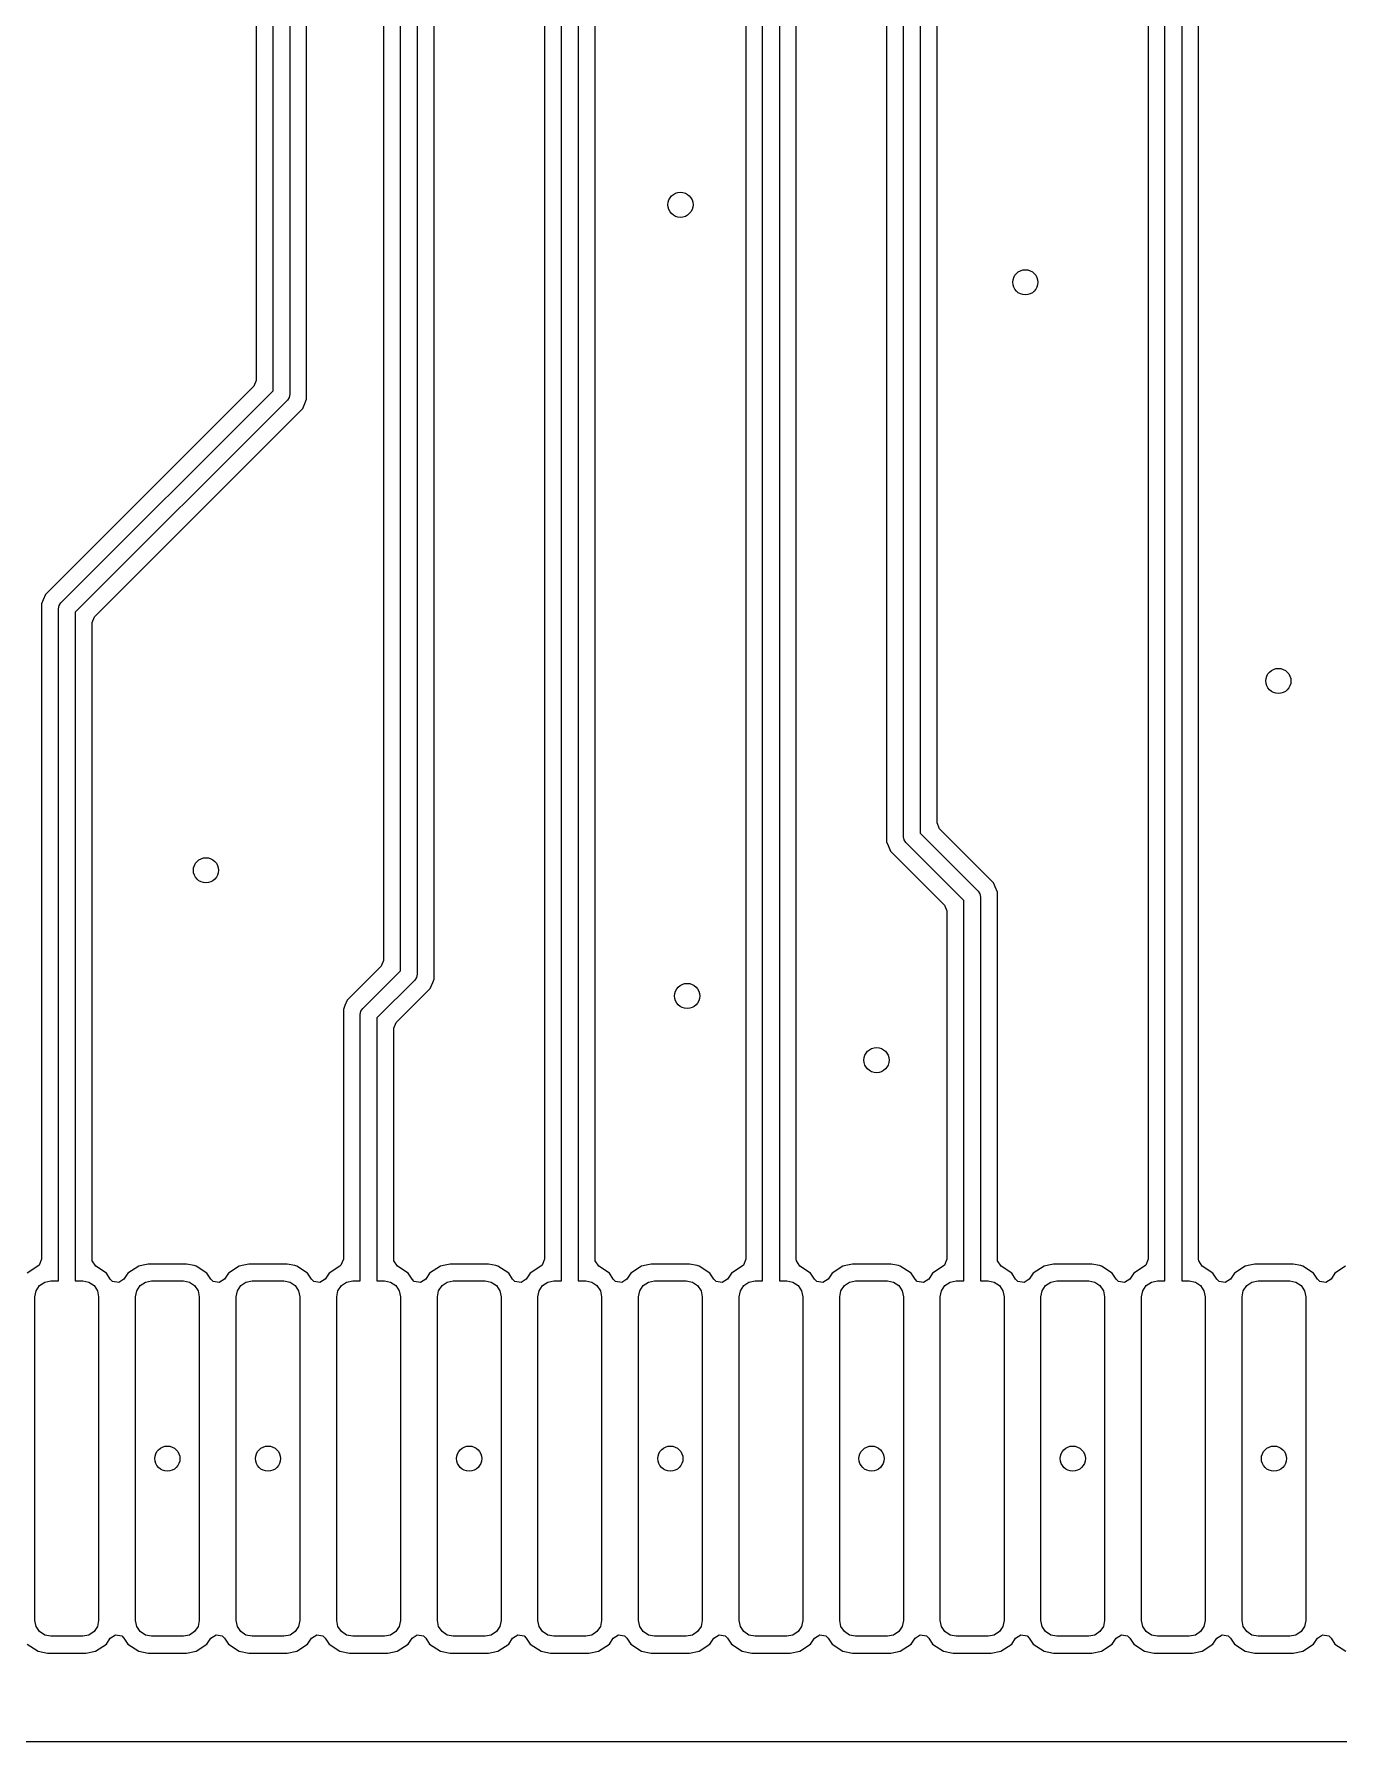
# Model space of a CAD drawing. Extents: x 114.9 to 199.6, y -137.1 to -76.7.
# Drawn here: x 183.96 to 191.74, y -137.15 to -126.96 of the extents above; entities that cross this region are included whole.
import ezdxf

# ---------------------------------------------------------------- set-up
doc = ezdxf.new("R2010")
doc.units = 0
doc.layers.add('BLACK', color=7, linetype='CONTINUOUS')

msp = doc.modelspace()

# ---------------------------------------------------------------- linework, layer by layer
at = {"layer": 'BLACK', "linetype": 'CONTINUOUS'}
for p, q in [((185.2795, -108.900062), (185.2795, -129.027363)), ((185.38, -129.089289), (185.38, -108.93)), ((185.48, -108.95071), (185.48, -129.11)), ((185.5805, -129.139936), (185.5805, -109.012634)), ((186.14, -132.549289), (186.14, -110.01765)), ((186.24, -110.017502), (186.24, -132.57)), ((186.0395, -110.051473), (186.0395, -132.487363)), ((186.3405, -132.599936), (186.3405, -110.050444)), ((186.9995, -112.460062), (186.9995, -134.270767)), ((187.1, -134.4), (187.1, -112.49)), ((187.2, -112.51071), (187.2, -134.4)), ((187.3005, -134.270767), (187.3005, -112.572634)), ((188.1995, -113.690062), (188.1995, -134.270767)), ((188.3, -134.4), (188.3, -113.72)), ((188.4, -113.74071), (188.4, -134.4)), ((189.0395, -113.780062), (189.0395, -131.779936)), ((188.5005, -134.270767), (188.5005, -113.802634)), ((189.14, -131.75), (189.14, -113.81)), ((189.24, -113.83071), (189.24, -131.72929)), ((189.3405, -131.667364), (189.3405, -113.892635)), ((190.5995, -126.720065), (190.5995, -134.270767)), ((190.7, -134.4), (190.7, -126.75)), ((190.8, -126.77071), (190.8, -134.4)), ((190.9005, -134.270767), (190.9005, -126.832635)), ((185.265148, -129.062011), (184.022413, -130.304746)), ((185.2795, -129.027363), (185.265148, -129.062011)), ((184.114645, -130.354645), (185.38, -129.089289)), ((185.465355, -129.145356), (184.2, -130.41071)), ((185.476194, -129.129135), (185.465355, -129.145356)), ((185.48, -129.11), (185.476194, -129.129134)), ((185.476194, -129.129134), (185.476194, -129.129135)), ((185.565871, -129.175252), (185.5805, -129.139936)), ((184.314852, -130.437987), (185.557585, -129.195254)), ((185.557585, -129.195254), (185.557587, -129.195252)), ((185.557587, -129.195252), (185.565871, -129.175252)), ((184.00899, -130.337151), (183.9995, -130.360064)), ((183.9995, -130.360064), (183.9995, -130.360065)), ((183.9995, -130.360065), (183.9995, -134.270767)), ((184.022413, -130.304746), (184.00899, -130.337149)), ((184.00899, -130.337149), (184.00899, -130.337151)), ((184.1, -130.39), (184.103806, -130.370866)), ((184.1, -134.4), (184.1, -130.39)), ((184.103806, -130.370866), (184.114645, -130.354645)), ((184.2, -130.41071), (184.2, -134.4)), ((184.3005, -130.472635), (184.314852, -130.437987)), ((184.3005, -134.270767), (184.3005, -130.472635)), ((189.354852, -131.702012), (189.3405, -131.667364)), ((189.677588, -132.024748), (189.354852, -131.702012)), ((189.0395, -131.779936), (189.04899, -131.802848)), ((189.04899, -131.802848), (189.062412, -131.835252)), ((189.143806, -131.769134), (189.14, -131.75)), ((189.154645, -131.785355), (189.143806, -131.769134)), ((189.5, -132.13071), (189.154645, -131.785355)), ((189.24, -131.72929), (189.585355, -132.074645)), ((189.062412, -131.835252), (189.062413, -131.835254)), ((189.062413, -131.835254), (189.385148, -132.157988)), ((189.683429, -132.038851), (189.677588, -132.024748)), ((189.585355, -132.074645), (189.596194, -132.090866)), ((189.596194, -132.090866), (189.6, -132.11)), ((189.6, -132.11), (189.6, -134.4)), ((189.687839, -132.049499), (189.683429, -132.038851)), ((189.68784, -132.049501), (189.687839, -132.049499)), ((189.700499, -132.080062), (189.68784, -132.049501)), ((189.7005, -132.080066), (189.700499, -132.080062)), ((189.7005, -134.270767), (189.7005, -132.080066)), ((189.385148, -132.157988), (189.3995, -132.192636)), ((189.3995, -132.192636), (189.3995, -134.270767)), ((189.5, -134.4), (189.5, -132.13071)), ((186.025148, -132.522011), (185.822413, -132.724746)), ((186.0395, -132.487363), (186.025148, -132.522011)), ((185.914645, -132.774645), (186.14, -132.549289)), ((186.225355, -132.605356), (186, -132.83071)), ((186.236194, -132.589134), (186.225355, -132.605356)), ((186.24, -132.57), (186.236194, -132.589134)), ((186.317587, -132.655252), (186.332162, -132.620064)), ((186.332162, -132.620064), (186.3405, -132.599936)), ((185.822413, -132.724746), (185.80899, -132.757149)), ((186.114852, -132.857987), (186.317585, -132.655254)), ((186.317585, -132.655254), (186.317587, -132.655252)), ((185.80899, -132.757151), (185.7995, -132.780064)), ((185.7995, -132.780064), (185.7995, -132.780065)), ((185.7995, -132.780065), (185.7995, -134.270767)), ((185.80899, -132.757149), (185.80899, -132.757151)), ((185.9, -132.81), (185.903806, -132.790866)), ((185.9, -134.4), (185.9, -132.81)), ((185.903806, -132.790866), (185.914645, -132.774645)), ((186, -132.83071), (186, -134.4)), ((186.1005, -132.892635), (186.114852, -132.857987)), ((186.1005, -134.270767), (186.1005, -132.892635)), ((183.977723, -134.311509), (183.914051, -134.354051)), ((183.985148, -134.305415), (183.977723, -134.311509)), ((183.9995, -134.270767), (183.985148, -134.305415)), ((184.301442, -134.280327), (184.3005, -134.270767)), ((184.322277, -134.311509), (184.301442, -134.280327)), ((184.385948, -134.354051), (184.322277, -134.311509)), ((184.409258, -134.388938), (184.385948, -134.354051)), ((184.514051, -134.354051), (184.490742, -134.388938)), ((184.578717, -134.310844), (184.514051, -134.354051)), ((184.578719, -134.310843), (184.578717, -134.310844)), ((184.57872, -134.310843), (184.578719, -134.310843)), ((184.606011, -134.305415), (184.57872, -134.310843)), ((184.635748, -134.2995), (184.606011, -134.305415)), ((184.864251, -134.2995), (184.635748, -134.2995)), ((184.864255, -134.2995), (184.864251, -134.2995)), ((184.909875, -134.308574), (184.864255, -134.2995)), ((184.921281, -134.310843), (184.909875, -134.308574)), ((184.985947, -134.35405), (184.921281, -134.310843)), ((185.009258, -134.388938), (184.985947, -134.35405)), ((185.114051, -134.354051), (185.090742, -134.388938)), ((185.178717, -134.310844), (185.114051, -134.354051)), ((185.178719, -134.310843), (185.178717, -134.310844)), ((185.17872, -134.310843), (185.178719, -134.310843)), ((185.206011, -134.305415), (185.17872, -134.310843)), ((185.235748, -134.2995), (185.206011, -134.305415)), ((185.464251, -134.2995), (185.235748, -134.2995)), ((185.464255, -134.2995), (185.464251, -134.2995)), ((185.509875, -134.308574), (185.464255, -134.2995)), ((185.521281, -134.310843), (185.509875, -134.308574)), ((185.585947, -134.35405), (185.521281, -134.310843)), ((185.609258, -134.388938), (185.585947, -134.35405)), ((185.714051, -134.354051), (185.690742, -134.388938)), ((185.777723, -134.311509), (185.714051, -134.354051)), ((185.785148, -134.305415), (185.777723, -134.311509)), ((185.7995, -134.270767), (185.785148, -134.305415)), ((186.101442, -134.280327), (186.1005, -134.270767)), ((186.122277, -134.311509), (186.101442, -134.280327)), ((186.185948, -134.354051), (186.122277, -134.311509)), ((186.209258, -134.388938), (186.185948, -134.354051)), ((186.314051, -134.354051), (186.290742, -134.388938)), ((186.378717, -134.310844), (186.314051, -134.354051)), ((186.378719, -134.310843), (186.378717, -134.310844)), ((186.37872, -134.310843), (186.378719, -134.310843)), ((186.406011, -134.305415), (186.37872, -134.310843)), ((186.435748, -134.2995), (186.406011, -134.305415)), ((186.664251, -134.2995), (186.435748, -134.2995)), ((186.664255, -134.2995), (186.664251, -134.2995)), ((186.709875, -134.308574), (186.664255, -134.2995)), ((186.721281, -134.310843), (186.709875, -134.308574)), ((186.785947, -134.35405), (186.721281, -134.310843)), ((186.809258, -134.388938), (186.785947, -134.35405)), ((186.914051, -134.354051), (186.890742, -134.388938)), ((186.977723, -134.311509), (186.914051, -134.354051)), ((186.985148, -134.305415), (186.977723, -134.311509)), ((186.9995, -134.270767), (186.985148, -134.305415)), ((187.301442, -134.280327), (187.3005, -134.270767)), ((187.322277, -134.311509), (187.301442, -134.280327)), ((187.385948, -134.354051), (187.322277, -134.311509)), ((187.409258, -134.388938), (187.385948, -134.354051)), ((187.514051, -134.354051), (187.490742, -134.388938)), ((187.578717, -134.310844), (187.514051, -134.354051)), ((187.578719, -134.310843), (187.578717, -134.310844)), ((187.57872, -134.310843), (187.578719, -134.310843)), ((187.606011, -134.305415), (187.57872, -134.310843)), ((187.635748, -134.2995), (187.606011, -134.305415)), ((187.864251, -134.2995), (187.635748, -134.2995)), ((187.864255, -134.2995), (187.864251, -134.2995)), ((187.909875, -134.308574), (187.864255, -134.2995)), ((187.921281, -134.310843), (187.909875, -134.308574)), ((187.985947, -134.35405), (187.921281, -134.310843)), ((188.009258, -134.388938), (187.985947, -134.35405)), ((188.114051, -134.354051), (188.090742, -134.388938)), ((188.177723, -134.311509), (188.114051, -134.354051)), ((188.185148, -134.305415), (188.177723, -134.311509)), ((188.1995, -134.270767), (188.185148, -134.305415)), ((188.501442, -134.280327), (188.5005, -134.270767)), ((188.522277, -134.311509), (188.501442, -134.280327)), ((188.585948, -134.354051), (188.522277, -134.311509)), ((188.609258, -134.388938), (188.585948, -134.354051)), ((188.714051, -134.354051), (188.690742, -134.388938)), ((188.778717, -134.310844), (188.714051, -134.354051)), ((188.778719, -134.310843), (188.778717, -134.310844)), ((188.77872, -134.310843), (188.778719, -134.310843)), ((188.806011, -134.305415), (188.77872, -134.310843)), ((188.835748, -134.2995), (188.806011, -134.305415)), ((189.064251, -134.2995), (188.835748, -134.2995)), ((189.064255, -134.2995), (189.064251, -134.2995)), ((189.109875, -134.308574), (189.064255, -134.2995)), ((189.121281, -134.310843), (189.109875, -134.308574)), ((189.185947, -134.35405), (189.121281, -134.310843)), ((189.209258, -134.388938), (189.185947, -134.35405)), ((189.314051, -134.354051), (189.290742, -134.388938)), ((189.377723, -134.311509), (189.314051, -134.354051)), ((189.385148, -134.305415), (189.377723, -134.311509)), ((189.3995, -134.270767), (189.385148, -134.305415)), ((189.701442, -134.280327), (189.7005, -134.270767)), ((189.722277, -134.311509), (189.701442, -134.280327)), ((189.785948, -134.354051), (189.722277, -134.311509)), ((189.809258, -134.388938), (189.785948, -134.354051)), ((189.914051, -134.354051), (189.890742, -134.388938)), ((189.978717, -134.310844), (189.914051, -134.354051)), ((189.978719, -134.310843), (189.978717, -134.310844)), ((189.97872, -134.310843), (189.978719, -134.310843)), ((190.006011, -134.305415), (189.97872, -134.310843)), ((190.035748, -134.2995), (190.006011, -134.305415)), ((190.264251, -134.2995), (190.035748, -134.2995)), ((190.264255, -134.2995), (190.264251, -134.2995)), ((190.309875, -134.308574), (190.264255, -134.2995)), ((190.321281, -134.310843), (190.309875, -134.308574)), ((190.385947, -134.35405), (190.321281, -134.310843)), ((190.409258, -134.388938), (190.385947, -134.35405)), ((190.514051, -134.354051), (190.490742, -134.388938)), ((190.577723, -134.311509), (190.514051, -134.354051)), ((190.585148, -134.305415), (190.577723, -134.311509)), ((190.5995, -134.270767), (190.585148, -134.305415)), ((190.901442, -134.280327), (190.9005, -134.270767)), ((190.922277, -134.311509), (190.901442, -134.280327)), ((190.985948, -134.354051), (190.922277, -134.311509)), ((191.009258, -134.388938), (190.985948, -134.354051)), ((191.114051, -134.354051), (191.090742, -134.388938)), ((191.178717, -134.310844), (191.114051, -134.354051)), ((191.178719, -134.310843), (191.178717, -134.310844)), ((191.17872, -134.310843), (191.178719, -134.310843)), ((191.206011, -134.305415), (191.17872, -134.310843)), ((191.235748, -134.2995), (191.206011, -134.305415)), ((191.464251, -134.2995), (191.235748, -134.2995)), ((191.464255, -134.2995), (191.464251, -134.2995)), ((191.509875, -134.308574), (191.464255, -134.2995)), ((191.521281, -134.310843), (191.509875, -134.308574)), ((191.585947, -134.35405), (191.521281, -134.310843)), ((191.609258, -134.388938), (191.585947, -134.35405)), ((191.714051, -134.354051), (191.690742, -134.388938)), ((191.777723, -134.311509), (191.714051, -134.354051)), ((183.96, -134.495), (183.967231, -134.458645)), ((183.967231, -134.458645), (183.987825, -134.427825)), ((183.987825, -134.427825), (184.018645, -134.407231)), ((184.018645, -134.407231), (184.055, -134.4)), ((184.055, -134.4), (184.1, -134.4)), ((184.2, -134.4), (184.245, -134.4)), ((184.245, -134.4), (184.281355, -134.407231)), ((184.281355, -134.407231), (184.312175, -134.427825)), ((184.312175, -134.427825), (184.332769, -134.458645)), ((184.332769, -134.458645), (184.34, -134.495)), ((184.422777, -134.402457), (184.409258, -134.388938)), ((184.45956, -134.409773), (184.422777, -134.402457)), ((184.490742, -134.388938), (184.45956, -134.409773)), ((184.56, -134.495), (184.567231, -134.458645)), ((184.567231, -134.458645), (184.587825, -134.427825)), ((184.587825, -134.427825), (184.618645, -134.407231)), ((184.618645, -134.407231), (184.655, -134.4)), ((184.655, -134.4), (184.845, -134.4)), ((184.845, -134.4), (184.881355, -134.407231)), ((184.881355, -134.407231), (184.912175, -134.427825)), ((184.912175, -134.427825), (184.932769, -134.458645)), ((184.932769, -134.458645), (184.94, -134.495)), ((185.022777, -134.402457), (185.009258, -134.388938)), ((185.05956, -134.409773), (185.022777, -134.402457)), ((185.090742, -134.388938), (185.05956, -134.409773)), ((185.16, -134.495), (185.167231, -134.458645)), ((185.167231, -134.458645), (185.187825, -134.427825)), ((185.187825, -134.427825), (185.218645, -134.407231)), ((185.218645, -134.407231), (185.255, -134.4)), ((185.255, -134.4), (185.445, -134.4)), ((185.445, -134.4), (185.481355, -134.407231)), ((185.481355, -134.407231), (185.512175, -134.427825)), ((185.512175, -134.427825), (185.532769, -134.458645)), ((185.532769, -134.458645), (185.54, -134.495)), ((185.622777, -134.402457), (185.609258, -134.388938)), ((185.65956, -134.409773), (185.622777, -134.402457)), ((185.690742, -134.388938), (185.65956, -134.409773)), ((185.76, -134.495), (185.767231, -134.458645)), ((185.767231, -134.458645), (185.787825, -134.427825)), ((185.787825, -134.427825), (185.818645, -134.407231)), ((185.818645, -134.407231), (185.855, -134.4)), ((185.855, -134.4), (185.9, -134.4)), ((186, -134.4), (186.045, -134.4)), ((186.045, -134.4), (186.081355, -134.407231)), ((186.081355, -134.407231), (186.112175, -134.427825)), ((186.112175, -134.427825), (186.132769, -134.458645)), ((186.132769, -134.458645), (186.14, -134.495)), ((186.222777, -134.402457), (186.209258, -134.388938)), ((186.25956, -134.409773), (186.222777, -134.402457)), ((186.290742, -134.388938), (186.25956, -134.409773)), ((186.36, -134.495), (186.367231, -134.458645)), ((186.367231, -134.458645), (186.387825, -134.427825)), ((186.387825, -134.427825), (186.418645, -134.407231)), ((186.418645, -134.407231), (186.455, -134.4)), ((186.455, -134.4), (186.645, -134.4)), ((186.645, -134.4), (186.681355, -134.407231)), ((186.681355, -134.407231), (186.712175, -134.427825)), ((186.712175, -134.427825), (186.732769, -134.458645)), ((186.732769, -134.458645), (186.74, -134.495)), ((186.822777, -134.402457), (186.809258, -134.388938)), ((186.85956, -134.409773), (186.822777, -134.402457)), ((186.890742, -134.388938), (186.85956, -134.409773)), ((186.96, -134.495), (186.967231, -134.458645)), ((186.967231, -134.458645), (186.987825, -134.427825)), ((186.987825, -134.427825), (187.018645, -134.407231)), ((187.018645, -134.407231), (187.055, -134.4)), ((187.055, -134.4), (187.1, -134.4)), ((187.2, -134.4), (187.245, -134.4)), ((187.245, -134.4), (187.281355, -134.407231)), ((187.281355, -134.407231), (187.312175, -134.427825)), ((187.312175, -134.427825), (187.332769, -134.458645)), ((187.332769, -134.458645), (187.34, -134.495)), ((187.422777, -134.402457), (187.409258, -134.388938)), ((187.45956, -134.409773), (187.422777, -134.402457)), ((187.490742, -134.388938), (187.45956, -134.409773)), ((187.56, -134.495), (187.567231, -134.458645)), ((187.567231, -134.458645), (187.587825, -134.427825)), ((187.587825, -134.427825), (187.618645, -134.407231)), ((187.618645, -134.407231), (187.655, -134.4)), ((187.655, -134.4), (187.845, -134.4)), ((187.845, -134.4), (187.881355, -134.407231)), ((187.881355, -134.407231), (187.912175, -134.427825)), ((187.912175, -134.427825), (187.932769, -134.458645)), ((187.932769, -134.458645), (187.94, -134.495)), ((188.022777, -134.402457), (188.009258, -134.388938)), ((188.05956, -134.409773), (188.022777, -134.402457)), ((188.090742, -134.388938), (188.05956, -134.409773)), ((188.16, -134.495), (188.167231, -134.458645)), ((188.167231, -134.458645), (188.187825, -134.427825)), ((188.187825, -134.427825), (188.218645, -134.407231)), ((188.218645, -134.407231), (188.255, -134.4)), ((188.255, -134.4), (188.3, -134.4)), ((188.4, -134.4), (188.445, -134.4)), ((188.445, -134.4), (188.481355, -134.407231)), ((188.481355, -134.407231), (188.512175, -134.427825)), ((188.512175, -134.427825), (188.532769, -134.458645)), ((188.532769, -134.458645), (188.54, -134.495)), ((188.622777, -134.402457), (188.609258, -134.388938)), ((188.65956, -134.409773), (188.622777, -134.402457)), ((188.690742, -134.388938), (188.65956, -134.409773)), ((188.76, -134.495), (188.767231, -134.458645)), ((188.767231, -134.458645), (188.787825, -134.427825)), ((188.787825, -134.427825), (188.818645, -134.407231)), ((188.818645, -134.407231), (188.855, -134.4)), ((188.855, -134.4), (189.045, -134.4)), ((189.045, -134.4), (189.081355, -134.407231)), ((189.081355, -134.407231), (189.112175, -134.427825)), ((189.112175, -134.427825), (189.132769, -134.458645)), ((189.132769, -134.458645), (189.14, -134.495)), ((189.222777, -134.402457), (189.209258, -134.388938)), ((189.25956, -134.409773), (189.222777, -134.402457)), ((189.290742, -134.388938), (189.25956, -134.409773)), ((189.36, -134.495), (189.367231, -134.458645)), ((189.367231, -134.458645), (189.387825, -134.427825)), ((189.387825, -134.427825), (189.418645, -134.407231)), ((189.418645, -134.407231), (189.455, -134.4)), ((189.455, -134.4), (189.5, -134.4)), ((189.6, -134.4), (189.645, -134.4)), ((189.645, -134.4), (189.681355, -134.407231)), ((189.681355, -134.407231), (189.712175, -134.427825)), ((189.712175, -134.427825), (189.732769, -134.458645)), ((189.732769, -134.458645), (189.74, -134.495)), ((189.822777, -134.402457), (189.809258, -134.388938)), ((189.85956, -134.409773), (189.822777, -134.402457)), ((189.890742, -134.388938), (189.85956, -134.409773)), ((189.96, -134.495), (189.967231, -134.458645)), ((189.967231, -134.458645), (189.987825, -134.427825)), ((189.987825, -134.427825), (190.018645, -134.407231)), ((190.018645, -134.407231), (190.055, -134.4)), ((190.055, -134.4), (190.245, -134.4)), ((190.245, -134.4), (190.281355, -134.407231)), ((190.281355, -134.407231), (190.312175, -134.427825)), ((190.312175, -134.427825), (190.332769, -134.458645)), ((190.332769, -134.458645), (190.34, -134.495)), ((190.422777, -134.402457), (190.409258, -134.388938)), ((190.45956, -134.409773), (190.422777, -134.402457)), ((190.490742, -134.388938), (190.45956, -134.409773)), ((190.56, -134.495), (190.567231, -134.458645)), ((190.567231, -134.458645), (190.587825, -134.427825)), ((190.587825, -134.427825), (190.618645, -134.407231)), ((190.618645, -134.407231), (190.655, -134.4)), ((190.655, -134.4), (190.7, -134.4)), ((190.8, -134.4), (190.845, -134.4)), ((190.845, -134.4), (190.881355, -134.407231)), ((190.881355, -134.407231), (190.912175, -134.427825)), ((190.912175, -134.427825), (190.932769, -134.458645)), ((190.932769, -134.458645), (190.94, -134.495)), ((191.022777, -134.402457), (191.009258, -134.388938)), ((191.05956, -134.409773), (191.022777, -134.402457)), ((191.090742, -134.388938), (191.05956, -134.409773)), ((191.16, -134.495), (191.167231, -134.458645)), ((191.167231, -134.458645), (191.187825, -134.427825)), ((191.187825, -134.427825), (191.218645, -134.407231)), ((191.218645, -134.407231), (191.255, -134.4)), ((191.255, -134.4), (191.445, -134.4)), ((191.445, -134.4), (191.481355, -134.407231)), ((191.481355, -134.407231), (191.512175, -134.427825)), ((191.512175, -134.427825), (191.532769, -134.458645)), ((191.532769, -134.458645), (191.54, -134.495)), ((191.622777, -134.402457), (191.609258, -134.388938)), ((191.65956, -134.409773), (191.622777, -134.402457)), ((191.690742, -134.388938), (191.65956, -134.409773)), ((183.96, -136.425), (183.96, -134.495)), ((184.34, -134.495), (184.34, -136.425)), ((184.56, -136.425), (184.56, -134.495)), ((184.94, -134.495), (184.94, -136.425)), ((185.16, -136.425), (185.16, -134.495)), ((185.54, -134.495), (185.54, -136.425)), ((185.76, -136.425), (185.76, -134.495)), ((186.14, -134.495), (186.14, -136.425)), ((186.36, -136.425), (186.36, -134.495)), ((186.74, -134.495), (186.74, -136.425)), ((186.96, -136.425), (186.96, -134.495)), ((187.34, -134.495), (187.34, -136.425)), ((187.56, -136.425), (187.56, -134.495)), ((187.94, -134.495), (187.94, -136.425)), ((188.16, -136.425), (188.16, -134.495)), ((188.54, -134.495), (188.54, -136.425)), ((188.76, -136.425), (188.76, -134.495)), ((189.14, -134.495), (189.14, -136.425)), ((189.36, -136.425), (189.36, -134.495)), ((189.74, -134.495), (189.74, -136.425)), ((189.96, -136.425), (189.96, -134.495)), ((190.34, -134.495), (190.34, -136.425)), ((190.56, -136.425), (190.56, -134.495)), ((190.94, -134.495), (190.94, -136.425)), ((191.16, -136.425), (191.16, -134.495)), ((191.54, -134.495), (191.54, -136.425)), ((183.967231, -136.461355), (183.96, -136.425)), ((183.987825, -136.492175), (183.967231, -136.461355)), ((184.018645, -136.512769), (183.987825, -136.492175)), ((184.312175, -136.492175), (184.281355, -136.512769)), ((184.332769, -136.461355), (184.312175, -136.492175)), ((184.34, -136.425), (184.332769, -136.461355)), ((184.567231, -136.461355), (184.56, -136.425)), ((184.587825, -136.492175), (184.567231, -136.461355)), ((184.618645, -136.512769), (184.587825, -136.492175)), ((184.912175, -136.492175), (184.881355, -136.512769)), ((184.932769, -136.461355), (184.912175, -136.492175)), ((184.94, -136.425), (184.932769, -136.461355)), ((185.167231, -136.461355), (185.16, -136.425)), ((185.187825, -136.492175), (185.167231, -136.461355)), ((185.218645, -136.512769), (185.187825, -136.492175)), ((185.512175, -136.492175), (185.481355, -136.512769)), ((185.532769, -136.461355), (185.512175, -136.492175)), ((185.54, -136.425), (185.532769, -136.461355)), ((185.767231, -136.461355), (185.76, -136.425)), ((185.787825, -136.492175), (185.767231, -136.461355)), ((185.818645, -136.512769), (185.787825, -136.492175)), ((186.112175, -136.492175), (186.081355, -136.512769)), ((186.132769, -136.461355), (186.112175, -136.492175)), ((186.14, -136.425), (186.132769, -136.461355)), ((186.367231, -136.461355), (186.36, -136.425)), ((186.387825, -136.492175), (186.367231, -136.461355)), ((186.418645, -136.512769), (186.387825, -136.492175)), ((186.712175, -136.492175), (186.681355, -136.512769)), ((186.732769, -136.461355), (186.712175, -136.492175)), ((186.74, -136.425), (186.732769, -136.461355)), ((186.967231, -136.461355), (186.96, -136.425)), ((186.987825, -136.492175), (186.967231, -136.461355)), ((187.018645, -136.512769), (186.987825, -136.492175)), ((187.312175, -136.492175), (187.281355, -136.512769)), ((187.332769, -136.461355), (187.312175, -136.492175)), ((187.34, -136.425), (187.332769, -136.461355)), ((187.567231, -136.461355), (187.56, -136.425)), ((187.587825, -136.492175), (187.567231, -136.461355)), ((187.618645, -136.512769), (187.587825, -136.492175)), ((187.912175, -136.492175), (187.881355, -136.512769)), ((187.932769, -136.461355), (187.912175, -136.492175)), ((187.94, -136.425), (187.932769, -136.461355)), ((188.167231, -136.461355), (188.16, -136.425)), ((188.187825, -136.492175), (188.167231, -136.461355)), ((188.218645, -136.512769), (188.187825, -136.492175)), ((188.512175, -136.492175), (188.481355, -136.512769)), ((188.532769, -136.461355), (188.512175, -136.492175)), ((188.54, -136.425), (188.532769, -136.461355)), ((188.767231, -136.461355), (188.76, -136.425)), ((188.787825, -136.492175), (188.767231, -136.461355)), ((188.818645, -136.512769), (188.787825, -136.492175)), ((189.112175, -136.492175), (189.081355, -136.512769)), ((189.132769, -136.461355), (189.112175, -136.492175)), ((189.14, -136.425), (189.132769, -136.461355)), ((189.367231, -136.461355), (189.36, -136.425)), ((189.387825, -136.492175), (189.367231, -136.461355)), ((189.418645, -136.512769), (189.387825, -136.492175)), ((189.712175, -136.492175), (189.681355, -136.512769)), ((189.732769, -136.461355), (189.712175, -136.492175)), ((189.74, -136.425), (189.732769, -136.461355)), ((189.967231, -136.461355), (189.96, -136.425)), ((189.987825, -136.492175), (189.967231, -136.461355)), ((190.018645, -136.512769), (189.987825, -136.492175)), ((190.312175, -136.492175), (190.281355, -136.512769)), ((190.332769, -136.461355), (190.312175, -136.492175)), ((190.34, -136.425), (190.332769, -136.461355)), ((190.567231, -136.461355), (190.56, -136.425)), ((190.587825, -136.492175), (190.567231, -136.461355)), ((190.618645, -136.512769), (190.587825, -136.492175)), ((190.912175, -136.492175), (190.881355, -136.512769)), ((190.932769, -136.461355), (190.912175, -136.492175)), ((190.94, -136.425), (190.932769, -136.461355)), ((191.167231, -136.461355), (191.16, -136.425)), ((191.187825, -136.492175), (191.167231, -136.461355)), ((191.218645, -136.512769), (191.187825, -136.492175)), ((191.512175, -136.492175), (191.481355, -136.512769)), ((191.532769, -136.461355), (191.512175, -136.492175)), ((191.54, -136.425), (191.532769, -136.461355)), ((183.914052, -136.565949), (183.978718, -136.609156)), ((183.978718, -136.609156), (183.97872, -136.609157)), ((183.97872, -136.609157), (184.035745, -136.6205)), ((184.055, -136.52), (184.018645, -136.512769)), ((184.245, -136.52), (184.055, -136.52)), ((184.281355, -136.512769), (184.245, -136.52)), ((184.264254, -136.620499), (184.32128, -136.609157)), ((184.32128, -136.609157), (184.385948, -136.565948)), ((184.385948, -136.565948), (184.409257, -136.531061)), ((184.409257, -136.531061), (184.440438, -136.510226)), ((184.440438, -136.510226), (184.47722, -136.517541)), ((184.47722, -136.517541), (184.490741, -136.531061)), ((184.490741, -136.531061), (184.514052, -136.565949)), ((184.514052, -136.565949), (184.578718, -136.609156)), ((184.578718, -136.609156), (184.57872, -136.609157)), ((184.57872, -136.609157), (184.635745, -136.6205)), ((184.655, -136.52), (184.618645, -136.512769)), ((184.845, -136.52), (184.655, -136.52)), ((184.881355, -136.512769), (184.845, -136.52)), ((184.864254, -136.620499), (184.92128, -136.609157)), ((184.92128, -136.609157), (184.985948, -136.565948)), ((184.985948, -136.565948), (185.009257, -136.531061)), ((185.009257, -136.531061), (185.040438, -136.510226)), ((185.040438, -136.510226), (185.07722, -136.517541)), ((185.07722, -136.517541), (185.090741, -136.531061)), ((185.090741, -136.531061), (185.114052, -136.565949)), ((185.114052, -136.565949), (185.178718, -136.609156)), ((185.178718, -136.609156), (185.17872, -136.609157)), ((185.17872, -136.609157), (185.235745, -136.6205)), ((185.255, -136.52), (185.218645, -136.512769)), ((185.445, -136.52), (185.255, -136.52)), ((185.481355, -136.512769), (185.445, -136.52)), ((185.464254, -136.620499), (185.52128, -136.609157)), ((185.52128, -136.609157), (185.585948, -136.565948)), ((185.585948, -136.565948), (185.609257, -136.531061)), ((185.609257, -136.531061), (185.640438, -136.510226)), ((185.640438, -136.510226), (185.67722, -136.517541)), ((185.67722, -136.517541), (185.690741, -136.531061)), ((185.690741, -136.531061), (185.714052, -136.565949)), ((185.714052, -136.565949), (185.778718, -136.609156)), ((185.778718, -136.609156), (185.77872, -136.609157)), ((185.77872, -136.609157), (185.835745, -136.6205)), ((185.855, -136.52), (185.818645, -136.512769)), ((186.045, -136.52), (185.855, -136.52)), ((186.081355, -136.512769), (186.045, -136.52)), ((186.064254, -136.620499), (186.12128, -136.609157)), ((186.12128, -136.609157), (186.185948, -136.565948)), ((186.185948, -136.565948), (186.209257, -136.531061)), ((186.209257, -136.531061), (186.240438, -136.510226)), ((186.240438, -136.510226), (186.27722, -136.517541)), ((186.27722, -136.517541), (186.290741, -136.531061)), ((186.290741, -136.531061), (186.314052, -136.565949)), ((186.314052, -136.565949), (186.378718, -136.609156)), ((186.378718, -136.609156), (186.37872, -136.609157)), ((186.37872, -136.609157), (186.435745, -136.6205)), ((186.455, -136.52), (186.418645, -136.512769)), ((186.645, -136.52), (186.455, -136.52)), ((186.681355, -136.512769), (186.645, -136.52)), ((186.664254, -136.620499), (186.72128, -136.609157)), ((186.72128, -136.609157), (186.785948, -136.565948)), ((186.785948, -136.565948), (186.809257, -136.531061)), ((186.809257, -136.531061), (186.840438, -136.510226)), ((186.840438, -136.510226), (186.87722, -136.517541)), ((186.87722, -136.517541), (186.890741, -136.531061)), ((186.890741, -136.531061), (186.914052, -136.565949)), ((186.914052, -136.565949), (186.978718, -136.609156)), ((186.978718, -136.609156), (186.97872, -136.609157)), ((186.97872, -136.609157), (187.035745, -136.6205)), ((187.055, -136.52), (187.018645, -136.512769)), ((187.245, -136.52), (187.055, -136.52)), ((187.281355, -136.512769), (187.245, -136.52)), ((187.264254, -136.620499), (187.32128, -136.609157)), ((187.32128, -136.609157), (187.385948, -136.565948)), ((187.385948, -136.565948), (187.409257, -136.531061)), ((187.409257, -136.531061), (187.440438, -136.510226)), ((187.440438, -136.510226), (187.47722, -136.517541)), ((187.47722, -136.517541), (187.490741, -136.531061)), ((187.490741, -136.531061), (187.514052, -136.565949)), ((187.514052, -136.565949), (187.578718, -136.609156)), ((187.578718, -136.609156), (187.57872, -136.609157)), ((187.57872, -136.609157), (187.635745, -136.6205)), ((187.655, -136.52), (187.618645, -136.512769)), ((187.845, -136.52), (187.655, -136.52)), ((187.881355, -136.512769), (187.845, -136.52)), ((187.864254, -136.620499), (187.92128, -136.609157)), ((187.92128, -136.609157), (187.985948, -136.565948)), ((187.985948, -136.565948), (188.009257, -136.531061)), ((188.009257, -136.531061), (188.040438, -136.510226)), ((188.040438, -136.510226), (188.07722, -136.517541)), ((188.07722, -136.517541), (188.090741, -136.531061)), ((188.090741, -136.531061), (188.114052, -136.565949)), ((188.114052, -136.565949), (188.178718, -136.609156)), ((188.178718, -136.609156), (188.17872, -136.609157)), ((188.17872, -136.609157), (188.235745, -136.6205)), ((188.255, -136.52), (188.218645, -136.512769)), ((188.445, -136.52), (188.255, -136.52)), ((188.481355, -136.512769), (188.445, -136.52)), ((188.464254, -136.620499), (188.52128, -136.609157)), ((188.52128, -136.609157), (188.585948, -136.565948)), ((188.585948, -136.565948), (188.609257, -136.531061)), ((188.609257, -136.531061), (188.640438, -136.510226)), ((188.640438, -136.510226), (188.67722, -136.517541)), ((188.67722, -136.517541), (188.690741, -136.531061)), ((188.690741, -136.531061), (188.714052, -136.565949)), ((188.714052, -136.565949), (188.778718, -136.609156)), ((188.778718, -136.609156), (188.77872, -136.609157)), ((188.77872, -136.609157), (188.835745, -136.6205)), ((188.855, -136.52), (188.818645, -136.512769)), ((189.045, -136.52), (188.855, -136.52)), ((189.081355, -136.512769), (189.045, -136.52)), ((189.064254, -136.620499), (189.12128, -136.609157)), ((189.12128, -136.609157), (189.185948, -136.565948)), ((189.185948, -136.565948), (189.209257, -136.531061)), ((189.209257, -136.531061), (189.240438, -136.510226)), ((189.240438, -136.510226), (189.27722, -136.517541)), ((189.27722, -136.517541), (189.290741, -136.531061)), ((189.290741, -136.531061), (189.314052, -136.565949)), ((189.314052, -136.565949), (189.378718, -136.609156)), ((189.378718, -136.609156), (189.37872, -136.609157)), ((189.37872, -136.609157), (189.435745, -136.6205)), ((189.455, -136.52), (189.418645, -136.512769)), ((189.645, -136.52), (189.455, -136.52)), ((189.681355, -136.512769), (189.645, -136.52)), ((189.664254, -136.620499), (189.72128, -136.609157)), ((189.72128, -136.609157), (189.785948, -136.565948)), ((189.785948, -136.565948), (189.809257, -136.531061)), ((189.809257, -136.531061), (189.840438, -136.510226)), ((189.840438, -136.510226), (189.87722, -136.517541)), ((189.87722, -136.517541), (189.890741, -136.531061)), ((189.890741, -136.531061), (189.914052, -136.565949)), ((189.914052, -136.565949), (189.978718, -136.609156)), ((189.978718, -136.609156), (189.97872, -136.609157)), ((189.97872, -136.609157), (190.035745, -136.6205)), ((190.055, -136.52), (190.018645, -136.512769)), ((190.245, -136.52), (190.055, -136.52)), ((190.281355, -136.512769), (190.245, -136.52)), ((190.264254, -136.620499), (190.32128, -136.609157)), ((190.32128, -136.609157), (190.385948, -136.565948)), ((190.385948, -136.565948), (190.409257, -136.531061)), ((190.409257, -136.531061), (190.440438, -136.510226)), ((190.440438, -136.510226), (190.47722, -136.517541)), ((190.47722, -136.517541), (190.490741, -136.531061)), ((190.490741, -136.531061), (190.514052, -136.565949)), ((190.514052, -136.565949), (190.578718, -136.609156)), ((190.578718, -136.609156), (190.57872, -136.609157)), ((190.57872, -136.609157), (190.635745, -136.6205)), ((190.655, -136.52), (190.618645, -136.512769)), ((190.845, -136.52), (190.655, -136.52)), ((190.881355, -136.512769), (190.845, -136.52)), ((190.864254, -136.620499), (190.92128, -136.609157)), ((190.92128, -136.609157), (190.985948, -136.565948)), ((190.985948, -136.565948), (191.009257, -136.531061)), ((191.009257, -136.531061), (191.040438, -136.510226)), ((191.040438, -136.510226), (191.07722, -136.517541)), ((191.07722, -136.517541), (191.090741, -136.531061)), ((191.090741, -136.531061), (191.114052, -136.565949)), ((191.114052, -136.565949), (191.178718, -136.609156)), ((191.178718, -136.609156), (191.17872, -136.609157)), ((191.17872, -136.609157), (191.235745, -136.6205)), ((191.255, -136.52), (191.218645, -136.512769)), ((191.445, -136.52), (191.255, -136.52)), ((191.481355, -136.512769), (191.445, -136.52)), ((191.464254, -136.620499), (191.52128, -136.609157)), ((191.52128, -136.609157), (191.585948, -136.565948)), ((191.585948, -136.565948), (191.609257, -136.531061)), ((191.609257, -136.531061), (191.640438, -136.510226)), ((191.640438, -136.510226), (191.67722, -136.517541)), ((191.67722, -136.517541), (191.690741, -136.531061)), ((191.690741, -136.531061), (191.714052, -136.565949)), ((191.714052, -136.565949), (191.778718, -136.609156)), ((184.035745, -136.6205), (184.264254, -136.620499)), ((184.635745, -136.6205), (184.864254, -136.620499)), ((185.235745, -136.6205), (185.464254, -136.620499)), ((185.835745, -136.6205), (186.064254, -136.620499)), ((186.435745, -136.6205), (186.664254, -136.620499)), ((187.035745, -136.6205), (187.264254, -136.620499)), ((187.635745, -136.6205), (187.864254, -136.620499)), ((188.235745, -136.6205), (188.464254, -136.620499)), ((188.835745, -136.6205), (189.064254, -136.620499)), ((189.435745, -136.6205), (189.664254, -136.620499)), ((190.035745, -136.6205), (190.264254, -136.620499)), ((190.635745, -136.6205), (190.864254, -136.620499)), ((191.235745, -136.6205), (191.464254, -136.620499)), ((196.955943, -137.1495), (180.344057, -137.1495))]:
    msp.add_line(p, q, dxfattribs=at)
at = {"layer": 'BLACK'}
for centre in [(187.81, -127.98), (189.867109, -128.442362), (191.376441, -130.820704), (184.98, -131.95), (187.85, -132.7), (188.979647, -133.08256), (184.75, -135.46), (185.35, -135.46), (186.55, -135.46), (187.75, -135.46), (188.95, -135.46), (190.15, -135.46), (191.35, -135.46)]:
    msp.add_circle(centre, 0.075, dxfattribs=at)

doc.saveas('drawing.dxf')
